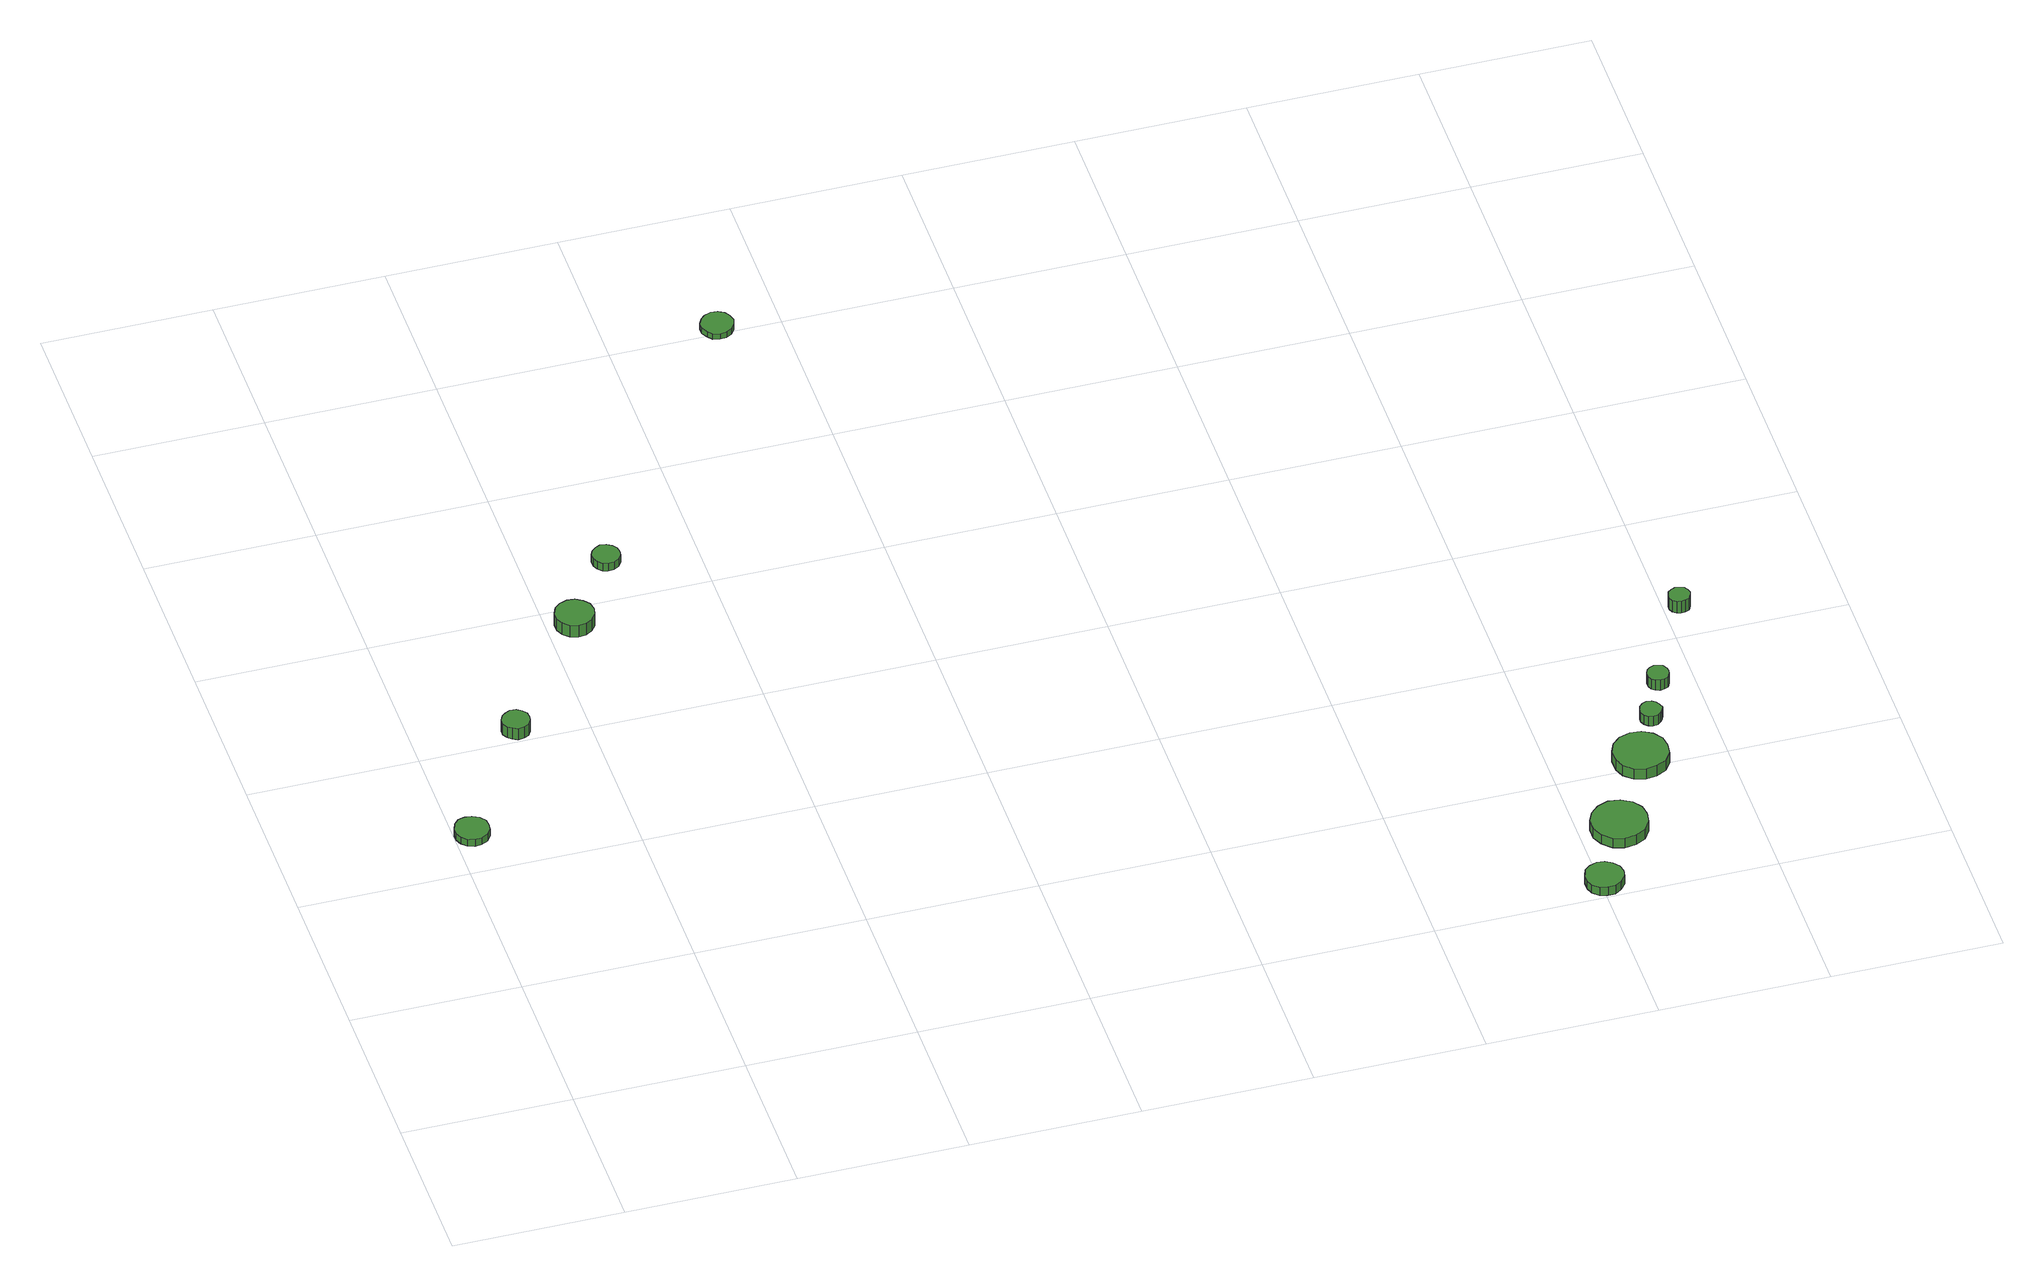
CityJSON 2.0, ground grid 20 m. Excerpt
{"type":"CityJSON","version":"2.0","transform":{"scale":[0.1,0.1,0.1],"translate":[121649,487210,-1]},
"CityObjects":{
"tree1":{"type":"SolitaryVegetationObject","attributes":{"function":"something"},"geometry":[{"type":"MultiSurface","lod":"1","boundaries":[[[0,1,2,3,4,5,6,7,8,9,10,11,12,13,14]],[[15,16,17,18,19,20,21,22,23,24,25,26,27,28,29]],[[0,29,28,1]],[[1,28,27,2]],[[2,27,26,3]],[[3,26,25,4]],[[4,25,24,5]],[[5,24,23,6]],[[6,23,22,7]],[[7,22,21,8]],[[8,21,20,9]],[[9,20,19,10]],[[10,19,18,11]],[[11,18,17,12]],[[12,17,16,13]],[[13,16,15,14]],[[14,15,29,0]]]}]},
"tree2":{"type":"SolitaryVegetationObject","attributes":{"function":"something"},"geometry":[{"type":"MultiSurface","lod":"1","boundaries":[[[30,31,32,33,34,35,36,37,38,39,40,41,42,43,44]],[[45,46,47,48,49,50,51,52,53,54,55,56,57,58,59]],[[30,59,58,31]],[[31,58,57,32]],[[32,57,56,33]],[[33,56,55,34]],[[34,55,54,35]],[[35,54,53,36]],[[36,53,52,37]],[[37,52,51,38]],[[38,51,50,39]],[[39,50,49,40]],[[40,49,48,41]],[[41,48,47,42]],[[42,47,46,43]],[[43,46,45,44]],[[44,45,59,30]]]}]},
"tree3":{"type":"SolitaryVegetationObject","attributes":{"function":"something"},"geometry":[{"type":"MultiSurface","lod":"1","boundaries":[[[60,61,62,63,64,65,66,67,68,69,70,71,72,73,74]],[[75,76,77,78,79,80,81,82,83,84,85,86,87,88,89]],[[60,89,88,61]],[[61,88,87,62]],[[62,87,86,63]],[[63,86,85,64]],[[64,85,84,65]],[[65,84,83,66]],[[66,83,82,67]],[[67,82,81,68]],[[68,81,80,69]],[[69,80,79,70]],[[70,79,78,71]],[[71,78,77,72]],[[72,77,76,73]],[[73,76,75,74]],[[74,75,89,60]]]}]},
"tree4":{"type":"SolitaryVegetationObject","attributes":{"function":"something"},"geometry":[{"type":"MultiSurface","lod":"1","boundaries":[[[90,91,92,93,94,95,96,97,98,99,100,101,102,103,104]],[[105,106,107,108,109,110,111,112,113,114,115,116,117,118,119]],[[90,119,118,91]],[[91,118,117,92]],[[92,117,116,93]],[[93,116,115,94]],[[94,115,114,95]],[[95,114,113,96]],[[96,113,112,97]],[[97,112,111,98]],[[98,111,110,99]],[[99,110,109,100]],[[100,109,108,101]],[[101,108,107,102]],[[102,107,106,103]],[[103,106,105,104]],[[104,105,119,90]]]}]},
"tree5":{"type":"SolitaryVegetationObject","attributes":{"function":"something"}},
"tree6":{"type":"SolitaryVegetationObject","attributes":{"function":"something"}},
"tree7":{"type":"SolitaryVegetationObject","attributes":{"function":"something"},"geometry":[{"type":"MultiSurface","lod":"1","boundaries":[[[120,121,122,123,124,125,126,127,128,129,130,131,132,133,134]],[[135,136,137,138,139,140,141,142,143,144,145,146,147,148,149]],[[120,149,148,121]],[[121,148,147,122]],[[122,147,146,123]],[[123,146,145,124]],[[124,145,144,125]],[[125,144,143,126]],[[126,143,142,127]],[[127,142,141,128]],[[128,141,140,129]],[[129,140,139,130]],[[130,139,138,131]],[[131,138,137,132]],[[132,137,136,133]],[[133,136,135,134]],[[134,135,149,120]]]}]},
"tree8":{"type":"SolitaryVegetationObject","attributes":{"function":"something"}},
"tree9":{"type":"SolitaryVegetationObject","attributes":{"function":"something"}},
"tree10":{"type":"SolitaryVegetationObject","attributes":{"function":"something"},"geometry":[{"type":"MultiSurface","lod":"1","boundaries":[[[150,151,152,153,154,155,156,157,158,159,160,161,162,163,164]],[[165,166,167,168,169,170,171,172,173,174,175,176,177,178,179]],[[150,179,178,151]],[[151,178,177,152]],[[152,177,176,153]],[[153,176,175,154]],[[154,175,174,155]],[[155,174,173,156]],[[156,173,172,157]],[[157,172,171,158]],[[158,171,170,159]],[[159,170,169,160]],[[160,169,168,161]],[[161,168,167,162]],[[162,167,166,163]],[[163,166,165,164]],[[164,165,179,150]]]}]},
"tree11":{"type":"SolitaryVegetationObject","attributes":{"function":"something"},"geometry":[{"type":"MultiSurface","lod":"1","boundaries":[[[180,181,182,183,184,185,186,187,188,189,190,191,192,193,194]],[[195,196,197,198,199,200,201,202,203,204,205,206,207,208,209]],[[180,209,208,181]],[[181,208,207,182]],[[182,207,206,183]],[[183,206,205,184]],[[184,205,204,185]],[[185,204,203,186]],[[186,203,202,187]],[[187,202,201,188]],[[188,201,200,189]],[[189,200,199,190]],[[190,199,198,191]],[[191,198,197,192]],[[192,197,196,193]],[[193,196,195,194]],[[194,195,209,180]]]}]},
"tree12":{"type":"SolitaryVegetationObject","attributes":{"function":"something"},"geometry":[{"type":"MultiSurface","lod":"1","boundaries":[[[210,211,212,213,214,215,216,217,218,219,220,221,222,223,224]],[[225,226,227,228,229,230,231,232,233,234,235,236,237,238,239]],[[210,239,238,211]],[[211,238,237,212]],[[212,237,236,213]],[[213,236,235,214]],[[214,235,234,215]],[[215,234,233,216]],[[216,233,232,217]],[[217,232,231,218]],[[218,231,230,219]],[[219,230,229,220]],[[220,229,228,221]],[[221,228,227,222]],[[222,227,226,223]],[[223,226,225,224]],[[224,225,239,210]]]}]},
"tree13":{"type":"SolitaryVegetationObject","attributes":{"function":"something"},"geometry":[{"type":"MultiSurface","lod":"1","boundaries":[[[240,241,242,243,244,245,246,247,248,249,250,251,252,253,254]],[[255,256,257,258,259,260,261,262,263,264,265,266,267,268,269]],[[240,269,268,241]],[[241,268,267,242]],[[242,267,266,243]],[[243,266,265,244]],[[244,265,264,245]],[[245,264,263,246]],[[246,263,262,247]],[[247,262,261,248]],[[248,261,260,249]],[[249,260,259,250]],[[250,259,258,251]],[[251,258,257,252]],[[252,257,256,253]],[[253,256,255,254]],[[254,255,269,240]]]}]},
"tree14":{"type":"SolitaryVegetationObject","attributes":{"function":"something"},"geometry":[{"type":"MultiSurface","lod":"1","boundaries":[[[270,271,272,273,274,275,276,277,278,279,280,281,282,283,284]],[[285,286,287,288,289,290,291,292,293,294,295,296,297,298,299]],[[270,299,298,271]],[[271,298,297,272]],[[272,297,296,273]],[[273,296,295,274]],[[274,295,294,275]],[[275,294,293,276]],[[276,293,292,277]],[[277,292,291,278]],[[278,291,290,279]],[[279,290,289,280]],[[280,289,288,281]],[[281,288,287,282]],[[282,287,286,283]],[[283,286,285,284]],[[284,285,299,270]]]}]},
"tree15":{"type":"SolitaryVegetationObject","attributes":{"function":"something"},"geometry":[{"type":"MultiSurface","lod":"1","boundaries":[[[300,301,302,303,304,305,306,307,308,309,310,311,312,313,314]],[[315,316,317,318,319,320,321,322,323,324,325,326,327,328,329]],[[300,329,328,301]],[[301,328,327,302]],[[302,327,326,303]],[[303,326,325,304]],[[304,325,324,305]],[[305,324,323,306]],[[306,323,322,307]],[[307,322,321,308]],[[308,321,320,309]],[[309,320,319,310]],[[310,319,318,311]],[[311,318,317,312]],[[312,317,316,313]],[[313,316,315,314]],[[314,315,329,300]]]}]}
},
"vertices":[
[40,462,16],[39,470,16],[34,477,16],[26,481,16],[18,482,16],[10,480,16],[4,474,16],[1,466,16],[1,458,16],[4,451,16],[10,445,16],[18,442,16],[26,443,16],[34,447,16],[39,454,16],[39,454,6],[34,447,6],[26,443,6],[18,442,6],[10,445,6],[4,451,6],[1,458,6],[1,466,6],[4,474,6],[10,480,6],[18,482,6],[26,481,6],[34,477,6],[39,470,6],[40,462,6],
[134,618,22],[133,625,22],[129,630,22],[123,634,22],[116,635,22],[110,632,22],[105,628,22],[102,622,22],[102,615,22],[105,609,22],[110,605,22],[116,602,22],[123,603,22],[129,606,22],[133,612,22],[133,612,6],[129,606,6],[123,603,6],[116,602,6],[110,605,6],[105,609,6],[102,615,6],[102,622,6],[105,628,6],[110,632,6],[116,635,6],[123,634,6],[129,630,6],[133,625,6],[134,618,6],
[255,772,23],[253,782,23],[247,789,23],[239,794,23],[230,795,23],[221,792,23],[214,786,23],[210,777,23],[210,768,23],[214,759,23],[221,753,23],[230,750,23],[239,751,23],[247,756,23],[253,763,23],[253,763,6],[247,756,6],[239,751,6],[230,750,6],[221,753,6],[214,759,6],[210,768,6],[210,777,6],[214,786,6],[221,792,6],[230,795,6],[239,794,6],[247,789,6],[253,782,6],[255,772,6],
[312,864,17],[311,871,17],[307,876,17],[301,880,17],[294,881,17],[288,878,17],[283,874,17],[280,868,17],[280,861,17],[283,855,17],[288,850,17],[294,848,17],[301,849,17],[307,852,17],[311,858,17],[311,858,6],[307,852,6],[301,849,6],[294,848,6],[288,850,6],[283,855,6],[280,861,6],[280,868,6],[283,874,6],[288,878,6],[294,881,6],[301,880,6],[307,876,6],[311,871,6],[312,864,6],
[547,1209,14],[545,1217,14],[541,1223,14],[534,1227,14],[526,1228,14],[518,1225,14],[513,1220,14],[509,1213,14],[509,1205,14],[513,1198,14],[518,1192,14],[526,1190,14],[534,1191,14],[541,1195,14],[545,1201,14],[545,1201,6],[541,1195,6],[534,1191,6],[526,1190,6],[518,1192,6],[513,1198,6],[509,1205,6],[509,1213,6],[513,1220,6],[518,1225,6],[526,1228,6],[534,1227,6],[541,1223,6],[545,1217,6],[547,1209,6],
[1227,25,17],[1225,34,17],[1219,41,17],[1211,46,17],[1202,47,17],[1193,44,17],[1186,38,17],[1183,29,17],[1183,20,17],[1186,12,17],[1193,5,17],[1202,3,17],[1211,3,17],[1219,8,17],[1225,16,17],[1225,16,5],[1219,8,5],[1211,3,5],[1202,3,5],[1193,5,5],[1186,12,5],[1183,20,5],[1183,29,5],[1186,38,5],[1193,44,5],[1202,47,5],[1211,46,5],[1219,41,5],[1225,34,5],[1227,25,5],
[1279,108,19],[1277,121,19],[1269,132,19],[1257,139,19],[1243,141,19],[1230,136,19],[1220,127,19],[1214,115,19],[1214,101,19],[1220,89,19],[1230,79,19],[1243,75,19],[1257,77,19],[1269,83,19],[1277,95,19],[1277,95,5],[1269,83,5],[1257,77,5],[1243,75,5],[1230,79,5],[1220,89,5],[1214,101,5],[1214,115,5],[1220,127,5],[1230,136,5],[1243,141,5],[1257,139,5],[1269,132,5],[1277,121,5],[1279,108,5],
[1334,212,20],[1332,225,20],[1324,236,20],[1312,243,20],[1299,244,20],[1286,240,20],[1276,231,20],[1271,219,20],[1271,205,20],[1276,193,20],[1286,184,20],[1299,180,20],[1312,182,20],[1324,188,20],[1332,199,20],[1332,199,5],[1324,188,5],[1312,182,5],[1299,180,5],[1286,184,5],[1276,193,5],[1271,205,5],[1271,219,5],[1276,231,5],[1286,240,5],[1299,244,5],[1312,243,5],[1324,236,5],[1332,225,5],[1334,212,5],
[1347,276,20],[1345,282,20],[1342,286,20],[1338,289,20],[1332,290,20],[1327,288,20],[1323,284,20],[1321,279,20],[1321,274,20],[1323,269,20],[1327,265,20],[1332,263,20],[1338,264,20],[1342,267,20],[1345,271,20],[1345,271,6],[1342,267,6],[1338,264,6],[1332,263,6],[1327,265,6],[1323,269,6],[1321,274,6],[1321,279,6],[1323,284,6],[1327,288,6],[1332,290,6],[1338,289,6],[1342,286,6],[1345,282,6],[1347,276,6],
[1371,332,21],[1370,337,21],[1367,342,21],[1362,344,21],[1357,345,21],[1352,343,21],[1348,340,21],[1346,335,21],[1346,329,21],[1348,324,21],[1352,321,21],[1357,319,21],[1362,320,21],[1367,322,21],[1370,327,21],[1370,327,6],[1367,322,6],[1362,320,6],[1357,319,6],[1352,321,6],[1348,324,6],[1346,329,6],[1346,335,6],[1348,340,6],[1352,343,6],[1357,345,6],[1362,344,6],[1367,342,6],[1370,337,6],[1371,332,6],
[1431,451,23],[1430,456,23],[1427,460,23],[1422,462,23],[1417,463,23],[1412,461,23],[1408,458,23],[1406,453,23],[1406,448,23],[1408,443,23],[1412,440,23],[1417,438,23],[1422,439,23],[1427,441,23],[1430,446,23],[1430,446,6],[1427,441,6],[1422,439,6],[1417,438,6],[1412,440,6],[1408,443,6],[1406,448,6],[1406,453,6],[1408,458,6],[1412,461,6],[1417,463,6],[1422,462,6],[1427,460,6],[1430,456,6],[1431,451,6]
]}
